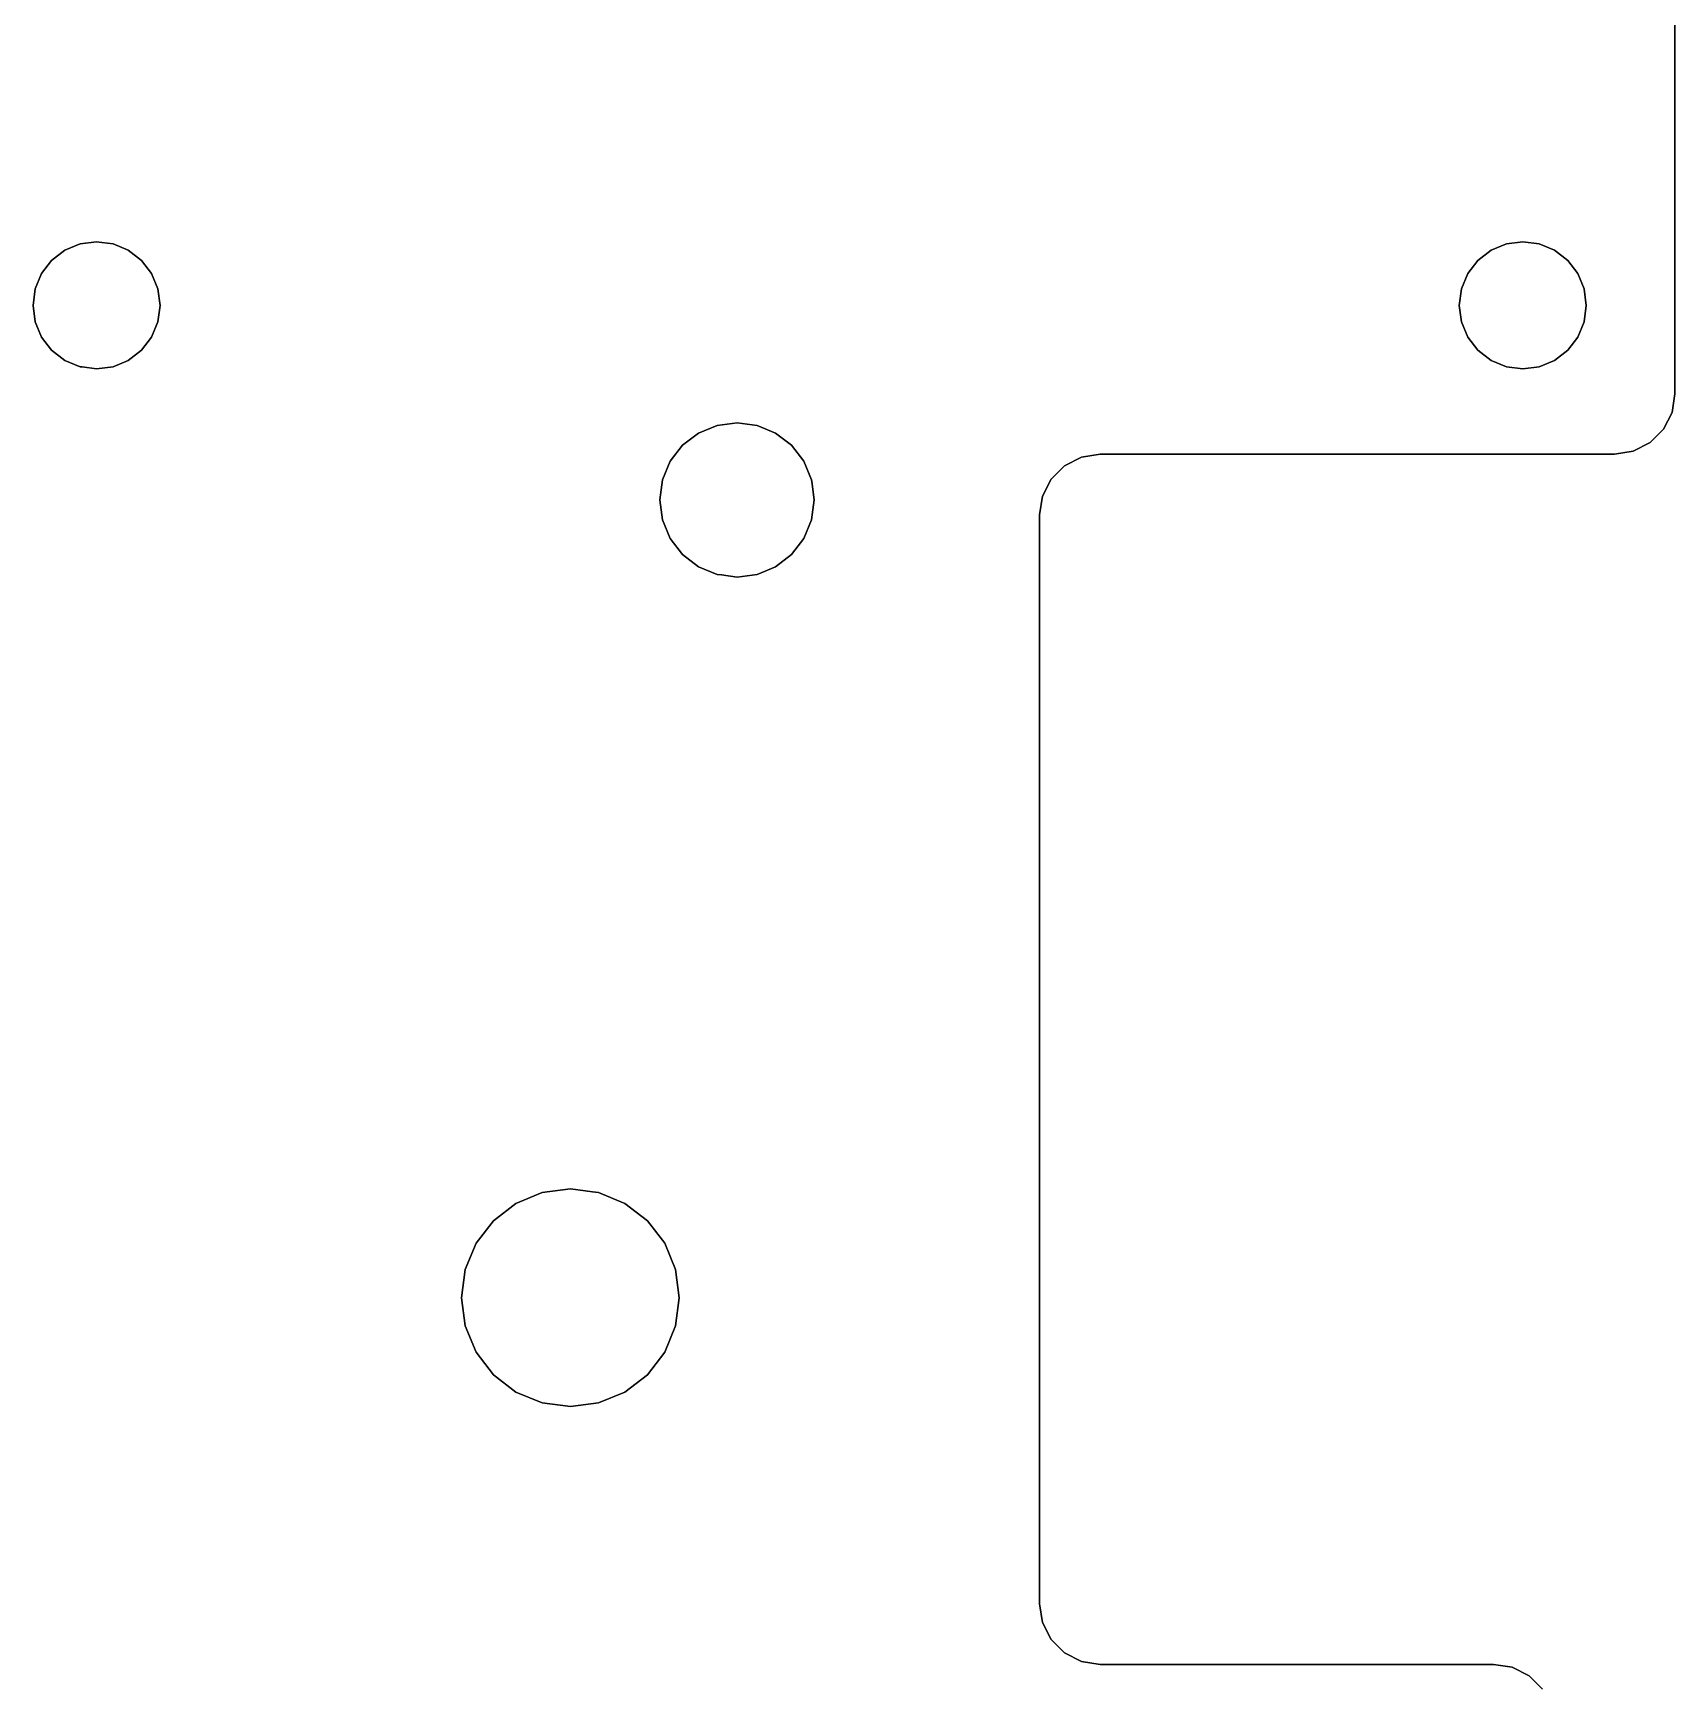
# Model space of a CAD drawing. Header units: metres. Extents: x 1388 to 2328, y 368 to 639.
# Drawn here: x 1690.9 to 1745.2, y 429.6 to 484.2 of the extents above; entities that cross this region are included whole.
import ezdxf

# ---------------------------------------------------------------- set-up
doc = ezdxf.new("R2010")
doc.units = ezdxf.units.M

msp = doc.modelspace()

# ---------------------------------------------------------------- linework, layer by layer
at = {"layer": 'Component#11'}
for p, q in [((1745.203, 472.25, 103.632), (1745.203, 524.25, 103.632)), ((1745.203, 524.25, 109.632), (1745.203, 472.25, 109.632)), ((1691.548, 476.656, 103.632), (1691.983, 476.99, 103.632)), ((1691.983, 476.99, 109.632), (1691.548, 476.656, 109.632)), ((1691.983, 476.99, 103.632), (1692.49, 477.2, 103.632)), ((1692.49, 477.2, 109.632), (1691.983, 476.99, 109.632)), ((1691.983, 476.99, 103.632), (1691.983, 476.99, 109.632)), ((1692.49, 477.2, 103.632), (1693.033, 477.271, 103.632)), ((1693.033, 477.271, 109.632), (1692.49, 477.2, 109.632)), ((1692.49, 477.2, 103.632), (1692.49, 477.2, 109.632)), ((1693.033, 477.271, 103.632), (1693.212, 477.248, 103.632)), ((1693.033, 477.271, 103.632), (1693.033, 477.271, 109.632)), ((1693.212, 477.248, 109.632), (1693.033, 477.271, 109.632)), ((1693.212, 477.248, 103.632), (1693.577, 477.2, 103.632)), ((1693.212, 477.248, 103.632), (1693.212, 477.248, 109.632)), ((1693.577, 477.2, 109.632), (1693.212, 477.248, 109.632)), ((1693.577, 477.2, 103.632), (1694.083, 476.99, 103.632)), ((1693.577, 477.2, 103.632), (1693.577, 477.2, 109.632)), ((1694.083, 476.99, 109.632), (1693.577, 477.2, 109.632)), ((1694.083, 476.99, 103.632), (1694.518, 476.656, 103.632)), ((1694.083, 476.99, 103.632), (1694.083, 476.99, 109.632)), ((1694.518, 476.656, 109.632), (1694.083, 476.99, 109.632)), ((1738.688, 476.656, 103.632), (1739.123, 476.99, 103.632)), ((1739.123, 476.99, 109.632), (1738.688, 476.656, 109.632)), ((1739.123, 476.99, 103.632), (1739.63, 477.2, 103.632)), ((1739.63, 477.2, 109.632), (1739.123, 476.99, 109.632)), ((1739.123, 476.99, 103.632), (1739.123, 476.99, 109.632)), ((1739.63, 477.2, 103.632), (1740.173, 477.271, 103.632)), ((1740.173, 477.271, 109.632), (1739.63, 477.2, 109.632)), ((1739.63, 477.2, 103.632), (1739.63, 477.2, 109.632)), ((1740.173, 477.271, 103.632), (1740.717, 477.2, 103.632)), ((1740.717, 477.2, 109.632), (1740.173, 477.271, 109.632)), ((1740.173, 477.271, 103.632), (1740.173, 477.271, 109.632)), ((1740.717, 477.2, 103.632), (1741.223, 476.99, 103.632)), ((1741.223, 476.99, 109.632), (1740.717, 477.2, 109.632)), ((1740.717, 477.2, 103.632), (1740.717, 477.2, 109.632)), ((1741.223, 476.99, 103.632), (1741.658, 476.656, 103.632)), ((1741.658, 476.656, 109.632), (1741.223, 476.99, 109.632)), ((1741.223, 476.99, 103.632), (1741.223, 476.99, 109.632)), ((1691.215, 476.221, 103.632), (1691.548, 476.656, 103.632)), ((1691.548, 476.656, 109.632), (1691.215, 476.221, 109.632)), ((1691.548, 476.656, 103.632), (1691.548, 476.656, 109.632)), ((1694.518, 476.656, 103.632), (1694.852, 476.221, 103.632)), ((1694.518, 476.656, 103.632), (1694.518, 476.656, 109.632)), ((1694.852, 476.221, 109.632), (1694.518, 476.656, 109.632)), ((1738.355, 476.221, 103.632), (1738.688, 476.656, 103.632)), ((1738.688, 476.656, 109.632), (1738.355, 476.221, 109.632)), ((1738.688, 476.656, 103.632), (1738.688, 476.656, 109.632)), ((1741.658, 476.656, 103.632), (1741.992, 476.221, 103.632)), ((1741.992, 476.221, 109.632), (1741.658, 476.656, 109.632)), ((1741.658, 476.656, 103.632), (1741.658, 476.656, 109.632)), ((1691.005, 475.715, 103.632), (1691.215, 476.221, 103.632)), ((1691.215, 476.221, 109.632), (1691.005, 475.715, 109.632)), ((1691.215, 476.221, 103.632), (1691.215, 476.221, 109.632)), ((1694.852, 476.221, 103.632), (1695.062, 475.715, 103.632)), ((1694.852, 476.221, 103.632), (1694.852, 476.221, 109.632)), ((1695.062, 475.715, 109.632), (1694.852, 476.221, 109.632)), ((1738.145, 475.715, 103.632), (1738.355, 476.221, 103.632)), ((1738.355, 476.221, 109.632), (1738.145, 475.715, 109.632)), ((1738.355, 476.221, 103.632), (1738.355, 476.221, 109.632)), ((1741.992, 476.221, 103.632), (1742.202, 475.715, 103.632)), ((1742.202, 475.715, 109.632), (1741.992, 476.221, 109.632)), ((1741.992, 476.221, 103.632), (1741.992, 476.221, 109.632)), ((1690.933, 475.171, 103.632), (1691.005, 475.715, 103.632)), ((1691.005, 475.715, 109.632), (1690.933, 475.171, 109.632)), ((1691.005, 475.715, 103.632), (1691.005, 475.715, 109.632)), ((1695.062, 475.715, 103.632), (1695.133, 475.171, 103.632)), ((1695.062, 475.715, 103.632), (1695.062, 475.715, 109.632)), ((1695.133, 475.171, 109.632), (1695.062, 475.715, 109.632)), ((1738.073, 475.171, 103.632), (1738.145, 475.715, 103.632)), ((1738.145, 475.715, 109.632), (1738.073, 475.171, 109.632)), ((1738.145, 475.715, 103.632), (1738.145, 475.715, 109.632)), ((1742.202, 475.715, 103.632), (1742.273, 475.171, 103.632)), ((1742.273, 475.171, 109.632), (1742.202, 475.715, 109.632)), ((1742.202, 475.715, 103.632), (1742.202, 475.715, 109.632)), ((1691.005, 474.628, 103.632), (1690.933, 475.171, 103.632)), ((1690.933, 475.171, 103.632), (1690.933, 475.171, 109.632)), ((1690.933, 475.171, 109.632), (1691.005, 474.628, 109.632)), ((1695.133, 475.171, 103.632), (1695.062, 474.628, 103.632)), ((1695.062, 474.628, 109.632), (1695.133, 475.171, 109.632)), ((1695.133, 475.171, 103.632), (1695.133, 475.171, 109.632)), ((1738.145, 474.628, 103.632), (1738.073, 475.171, 103.632)), ((1738.073, 475.171, 109.632), (1738.145, 474.628, 109.632)), ((1738.073, 475.171, 103.632), (1738.073, 475.171, 109.632)), ((1742.273, 475.171, 103.632), (1742.202, 474.628, 103.632)), ((1742.202, 474.628, 109.632), (1742.273, 475.171, 109.632)), ((1742.273, 475.171, 109.632), (1742.273, 475.171, 103.632)), ((1691.215, 474.121, 103.632), (1691.005, 474.628, 103.632)), ((1691.005, 474.628, 103.632), (1691.005, 474.628, 109.632)), ((1691.005, 474.628, 109.632), (1691.215, 474.121, 109.632)), ((1695.062, 474.628, 103.632), (1694.852, 474.121, 103.632)), ((1694.852, 474.121, 109.632), (1695.062, 474.628, 109.632)), ((1695.062, 474.628, 109.632), (1695.062, 474.628, 103.632)), ((1738.355, 474.121, 103.632), (1738.145, 474.628, 103.632)), ((1738.145, 474.628, 109.632), (1738.355, 474.121, 109.632)), ((1738.145, 474.628, 103.632), (1738.145, 474.628, 109.632)), ((1742.202, 474.628, 103.632), (1741.992, 474.121, 103.632)), ((1741.992, 474.121, 109.632), (1742.202, 474.628, 109.632)), ((1742.202, 474.628, 103.632), (1742.202, 474.628, 109.632)), ((1691.548, 473.686, 103.632), (1691.215, 474.121, 103.632)), ((1691.215, 474.121, 103.632), (1691.215, 474.121, 109.632)), ((1691.215, 474.121, 109.632), (1691.548, 473.686, 109.632)), ((1691.983, 473.353, 103.632), (1691.548, 473.686, 103.632)), ((1691.548, 473.686, 103.632), (1691.548, 473.686, 109.632)), ((1691.548, 473.686, 109.632), (1691.983, 473.353, 109.632)), ((1694.518, 473.686, 103.632), (1694.083, 473.353, 103.632)), ((1694.083, 473.353, 109.632), (1694.518, 473.686, 109.632)), ((1694.852, 474.121, 103.632), (1694.518, 473.686, 103.632)), ((1694.518, 473.686, 109.632), (1694.852, 474.121, 109.632)), ((1694.518, 473.686, 103.632), (1694.518, 473.686, 109.632)), ((1694.852, 474.121, 103.632), (1694.852, 474.121, 109.632)), ((1738.688, 473.686, 103.632), (1738.355, 474.121, 103.632)), ((1738.355, 474.121, 109.632), (1738.688, 473.686, 109.632)), ((1738.355, 474.121, 103.632), (1738.355, 474.121, 109.632)), ((1739.123, 473.353, 103.632), (1738.688, 473.686, 103.632)), ((1738.688, 473.686, 109.632), (1739.123, 473.353, 109.632)), ((1738.688, 473.686, 103.632), (1738.688, 473.686, 109.632)), ((1741.658, 473.686, 103.632), (1741.223, 473.353, 103.632)), ((1741.223, 473.353, 109.632), (1741.658, 473.686, 109.632)), ((1741.992, 474.121, 103.632), (1741.658, 473.686, 103.632)), ((1741.658, 473.686, 109.632), (1741.992, 474.121, 109.632)), ((1741.658, 473.686, 103.632), (1741.658, 473.686, 109.632)), ((1741.992, 474.121, 103.632), (1741.992, 474.121, 109.632)), ((1692.49, 473.143, 103.632), (1691.983, 473.353, 103.632)), ((1691.983, 473.353, 103.632), (1691.983, 473.353, 109.632)), ((1691.983, 473.353, 109.632), (1692.49, 473.143, 109.632)), ((1692.561, 473.134, 103.632), (1692.49, 473.143, 103.632)), ((1692.49, 473.143, 103.632), (1692.49, 473.143, 109.632)), ((1692.49, 473.143, 109.632), (1692.561, 473.134, 109.632)), ((1693.033, 473.071, 103.632), (1692.561, 473.134, 103.632)), ((1692.561, 473.134, 103.632), (1692.561, 473.134, 109.632)), ((1692.561, 473.134, 109.632), (1693.033, 473.071, 109.632)), ((1693.577, 473.143, 103.632), (1693.033, 473.071, 103.632)), ((1693.033, 473.071, 109.632), (1693.577, 473.143, 109.632)), ((1694.083, 473.353, 103.632), (1693.577, 473.143, 103.632)), ((1693.577, 473.143, 109.632), (1694.083, 473.353, 109.632)), ((1693.577, 473.143, 103.632), (1693.577, 473.143, 109.632)), ((1694.083, 473.353, 103.632), (1694.083, 473.353, 109.632)), ((1739.63, 473.143, 103.632), (1739.123, 473.353, 103.632)), ((1739.123, 473.353, 109.632), (1739.63, 473.143, 109.632)), ((1739.123, 473.353, 103.632), (1739.123, 473.353, 109.632)), ((1740.173, 473.071, 103.632), (1739.63, 473.143, 103.632)), ((1739.63, 473.143, 109.632), (1740.173, 473.071, 109.632)), ((1739.63, 473.143, 103.632), (1739.63, 473.143, 109.632)), ((1740.717, 473.143, 103.632), (1740.173, 473.071, 103.632)), ((1740.173, 473.071, 109.632), (1740.717, 473.143, 109.632)), ((1741.223, 473.353, 103.632), (1740.717, 473.143, 103.632)), ((1740.717, 473.143, 109.632), (1741.223, 473.353, 109.632)), ((1740.717, 473.143, 103.632), (1740.717, 473.143, 109.632)), ((1741.223, 473.353, 103.632), (1741.223, 473.353, 109.632)), ((1693.033, 473.071, 103.632), (1693.033, 473.071, 109.632)), ((1740.173, 473.071, 103.632), (1740.173, 473.071, 109.632)), ((1745.105, 471.632, 103.632), (1745.203, 472.25, 103.632)), ((1745.203, 472.25, 109.632), (1745.105, 471.632, 109.632)), ((1745.203, 472.25, 103.632), (1745.203, 472.25, 109.632)), ((1744.821, 471.075, 103.632), (1745.105, 471.632, 103.632)), ((1745.105, 471.632, 109.632), (1744.821, 471.075, 109.632)), ((1745.105, 471.632, 103.632), (1745.105, 471.632, 109.632)), ((1712.4, 470.544, 103.632), (1712.928, 470.95, 103.632)), ((1712.928, 470.95, 109.632), (1712.4, 470.544, 109.632)), ((1712.928, 470.95, 103.632), (1713.543, 471.204, 103.632)), ((1713.543, 471.204, 109.632), (1712.928, 470.95, 109.632)), ((1712.928, 470.95, 103.632), (1712.928, 470.95, 109.632)), ((1713.543, 471.204, 103.632), (1714.203, 471.291, 103.632)), ((1714.203, 471.291, 109.632), (1713.543, 471.204, 109.632)), ((1713.543, 471.204, 103.632), (1713.543, 471.204, 109.632)), ((1714.203, 471.291, 103.632), (1714.863, 471.204, 103.632)), ((1714.203, 471.291, 103.632), (1714.203, 471.291, 109.632)), ((1714.863, 471.204, 109.632), (1714.203, 471.291, 109.632)), ((1714.863, 471.204, 103.632), (1715.478, 470.95, 103.632)), ((1714.863, 471.204, 103.632), (1714.863, 471.204, 109.632)), ((1715.478, 470.95, 109.632), (1714.863, 471.204, 109.632)), ((1715.478, 470.95, 103.632), (1716.006, 470.544, 103.632)), ((1715.478, 470.95, 103.632), (1715.478, 470.95, 109.632)), ((1716.006, 470.544, 109.632), (1715.478, 470.95, 109.632)), ((1744.379, 470.632, 103.632), (1744.821, 471.075, 103.632)), ((1744.821, 471.075, 109.632), (1744.379, 470.632, 109.632)), ((1744.821, 471.075, 103.632), (1744.821, 471.075, 109.632)), ((1711.995, 470.016, 103.632), (1712.4, 470.544, 103.632)), ((1712.4, 470.544, 109.632), (1711.995, 470.016, 109.632)), ((1712.4, 470.544, 103.632), (1712.4, 470.544, 109.632)), ((1716.006, 470.544, 103.632), (1716.412, 470.016, 103.632)), ((1716.006, 470.544, 103.632), (1716.006, 470.544, 109.632)), ((1716.412, 470.016, 109.632), (1716.006, 470.544, 109.632)), ((1743.821, 470.348, 103.632), (1744.379, 470.632, 103.632)), ((1744.379, 470.632, 109.632), (1743.821, 470.348, 109.632)), ((1744.379, 470.632, 103.632), (1744.379, 470.632, 109.632)), ((1711.74, 469.401, 103.632), (1711.995, 470.016, 103.632)), ((1711.995, 470.016, 109.632), (1711.74, 469.401, 109.632)), ((1711.995, 470.016, 103.632), (1711.995, 470.016, 109.632)), ((1716.412, 470.016, 103.632), (1716.666, 469.401, 103.632)), ((1716.412, 470.016, 103.632), (1716.412, 470.016, 109.632)), ((1716.666, 469.401, 109.632), (1716.412, 470.016, 109.632)), ((1724.585, 469.426, 103.632), (1725.028, 469.868, 103.632)), ((1725.028, 469.868, 109.632), (1724.585, 469.426, 109.632)), ((1725.028, 469.868, 103.632), (1725.585, 470.152, 103.632)), ((1725.585, 470.152, 109.632), (1725.028, 469.868, 109.632)), ((1725.028, 469.868, 103.632), (1725.028, 469.868, 109.632)), ((1725.585, 470.152, 103.632), (1726.203, 470.25, 103.632)), ((1726.203, 470.25, 109.632), (1725.585, 470.152, 109.632)), ((1725.585, 470.152, 103.632), (1725.585, 470.152, 109.632)), ((1726.203, 470.25, 103.632), (1743.203, 470.25, 103.632)), ((1743.203, 470.25, 109.632), (1726.203, 470.25, 109.632)), ((1726.203, 470.25, 103.632), (1726.203, 470.25, 109.632)), ((1743.203, 470.25, 103.632), (1743.821, 470.348, 103.632)), ((1743.821, 470.348, 109.632), (1743.203, 470.25, 109.632)), ((1743.203, 470.25, 103.632), (1743.203, 470.25, 109.632)), ((1743.821, 470.348, 103.632), (1743.821, 470.348, 109.632)), ((1711.653, 468.741, 103.632), (1711.74, 469.401, 103.632)), ((1711.74, 469.401, 109.632), (1711.653, 468.741, 109.632)), ((1711.74, 469.401, 103.632), (1711.74, 469.401, 109.632)), ((1716.666, 469.401, 103.632), (1716.673, 469.353, 103.632)), ((1716.666, 469.401, 103.632), (1716.666, 469.401, 109.632)), ((1716.673, 469.353, 109.632), (1716.666, 469.401, 109.632)), ((1716.673, 469.353, 103.632), (1716.753, 468.741, 103.632)), ((1716.673, 469.353, 103.632), (1716.673, 469.353, 109.632)), ((1716.753, 468.741, 109.632), (1716.673, 469.353, 109.632)), ((1724.301, 468.868, 103.632), (1724.585, 469.426, 103.632)), ((1724.585, 469.426, 109.632), (1724.301, 468.868, 109.632)), ((1724.585, 469.426, 103.632), (1724.585, 469.426, 109.632)), ((1724.203, 468.25, 103.632), (1724.301, 468.868, 103.632)), ((1724.301, 468.868, 109.632), (1724.203, 468.25, 109.632)), ((1724.301, 468.868, 103.632), (1724.301, 468.868, 109.632)), ((1711.74, 468.081, 103.632), (1711.653, 468.741, 103.632)), ((1711.653, 468.741, 103.632), (1711.653, 468.741, 109.632)), ((1711.653, 468.741, 109.632), (1711.74, 468.081, 109.632)), ((1716.753, 468.741, 103.632), (1716.666, 468.081, 103.632)), ((1716.666, 468.081, 109.632), (1716.753, 468.741, 109.632)), ((1716.753, 468.741, 103.632), (1716.753, 468.741, 109.632)), ((1724.203, 432.25, 103.632), (1724.203, 468.25, 103.632)), ((1724.203, 468.25, 109.632), (1724.203, 432.25, 109.632)), ((1724.203, 468.25, 103.632), (1724.203, 468.25, 109.632)), ((1711.995, 467.466, 103.632), (1711.74, 468.081, 103.632)), ((1711.74, 468.081, 103.632), (1711.74, 468.081, 109.632)), ((1711.74, 468.081, 109.632), (1711.995, 467.466, 109.632)), ((1716.666, 468.081, 103.632), (1716.412, 467.466, 103.632)), ((1716.412, 467.466, 109.632), (1716.666, 468.081, 109.632)), ((1716.666, 468.081, 103.632), (1716.666, 468.081, 109.632)), ((1712.4, 466.938, 103.632), (1711.995, 467.466, 103.632)), ((1711.995, 467.466, 103.632), (1711.995, 467.466, 109.632)), ((1711.995, 467.466, 109.632), (1712.4, 466.938, 109.632)), ((1716.412, 467.466, 103.632), (1716.006, 466.938, 103.632)), ((1716.006, 466.938, 109.632), (1716.412, 467.466, 109.632)), ((1716.412, 467.466, 103.632), (1716.412, 467.466, 109.632)), ((1712.928, 466.533, 103.632), (1712.4, 466.938, 103.632)), ((1712.4, 466.938, 103.632), (1712.4, 466.938, 109.632)), ((1712.4, 466.938, 109.632), (1712.928, 466.533, 109.632)), ((1716.006, 466.938, 103.632), (1715.478, 466.533, 103.632)), ((1715.478, 466.533, 109.632), (1716.006, 466.938, 109.632)), ((1716.006, 466.938, 109.632), (1716.006, 466.938, 103.632)), ((1713.543, 466.278, 103.632), (1712.928, 466.533, 103.632)), ((1712.928, 466.533, 103.632), (1712.928, 466.533, 109.632)), ((1712.928, 466.533, 109.632), (1713.543, 466.278, 109.632)), ((1713.685, 466.26, 103.632), (1713.543, 466.278, 103.632)), ((1713.543, 466.278, 103.632), (1713.543, 466.278, 109.632)), ((1713.543, 466.278, 109.632), (1713.685, 466.26, 109.632)), ((1714.203, 466.191, 103.632), (1713.685, 466.26, 103.632)), ((1713.685, 466.26, 103.632), (1713.685, 466.26, 109.632)), ((1713.685, 466.26, 109.632), (1714.203, 466.191, 109.632)), ((1714.863, 466.278, 103.632), (1714.203, 466.191, 103.632)), ((1714.203, 466.191, 109.632), (1714.863, 466.278, 109.632)), ((1714.203, 466.191, 103.632), (1714.203, 466.191, 109.632)), ((1715.478, 466.533, 103.632), (1714.863, 466.278, 103.632)), ((1714.863, 466.278, 109.632), (1715.478, 466.533, 109.632)), ((1714.863, 466.278, 103.632), (1714.863, 466.278, 109.632)), ((1715.478, 466.533, 103.632), (1715.478, 466.533, 109.632)), ((1706.894, 445.487, 103.632), (1707.762, 445.847, 103.632)), ((1707.762, 445.847, 109.632), (1706.894, 445.487, 109.632)), ((1707.762, 445.847, 103.632), (1708.694, 445.969, 103.632)), ((1708.694, 445.969, 109.632), (1707.762, 445.847, 109.632)), ((1707.762, 445.847, 103.632), (1707.762, 445.847, 109.632)), ((1708.694, 445.969, 103.632), (1709.426, 445.873, 103.632)), ((1708.694, 445.969, 103.632), (1708.694, 445.969, 109.632)), ((1709.426, 445.873, 109.632), (1708.694, 445.969, 109.632)), ((1709.426, 445.873, 103.632), (1709.625, 445.847, 103.632)), ((1709.426, 445.873, 103.632), (1709.426, 445.873, 109.632)), ((1709.625, 445.847, 109.632), (1709.426, 445.873, 109.632)), ((1709.625, 445.847, 103.632), (1710.494, 445.487, 103.632)), ((1709.625, 445.847, 103.632), (1709.625, 445.847, 109.632)), ((1710.494, 445.487, 109.632), (1709.625, 445.847, 109.632)), ((1706.148, 444.915, 103.632), (1706.894, 445.487, 103.632)), ((1706.894, 445.487, 109.632), (1706.148, 444.915, 109.632)), ((1706.894, 445.487, 103.632), (1706.894, 445.487, 109.632)), ((1710.494, 445.487, 103.632), (1711.239, 444.915, 103.632)), ((1710.494, 445.487, 103.632), (1710.494, 445.487, 109.632)), ((1711.239, 444.915, 109.632), (1710.494, 445.487, 109.632)), ((1705.576, 444.169, 103.632), (1706.148, 444.915, 103.632)), ((1706.148, 444.915, 109.632), (1705.576, 444.169, 109.632)), ((1706.148, 444.915, 103.632), (1706.148, 444.915, 109.632)), ((1711.239, 444.915, 103.632), (1711.811, 444.169, 103.632)), ((1711.239, 444.915, 103.632), (1711.239, 444.915, 109.632)), ((1711.811, 444.169, 109.632), (1711.239, 444.915, 109.632)), ((1705.216, 443.301, 103.632), (1705.576, 444.169, 103.632)), ((1705.576, 444.169, 109.632), (1705.216, 443.301, 109.632)), ((1705.576, 444.169, 103.632), (1705.576, 444.169, 109.632)), ((1711.811, 444.169, 103.632), (1712.171, 443.301, 103.632)), ((1711.811, 444.169, 103.632), (1711.811, 444.169, 109.632)), ((1712.171, 443.301, 109.632), (1711.811, 444.169, 109.632)), ((1705.094, 442.369, 103.632), (1705.216, 443.301, 103.632)), ((1705.216, 443.301, 109.632), (1705.094, 442.369, 109.632)), ((1705.216, 443.301, 109.632), (1705.216, 443.301, 103.632)), ((1712.171, 443.301, 103.632), (1712.294, 442.369, 103.632)), ((1712.171, 443.301, 103.632), (1712.171, 443.301, 109.632)), ((1712.294, 442.369, 109.632), (1712.171, 443.301, 109.632)), ((1705.216, 441.437, 103.632), (1705.094, 442.369, 103.632)), ((1705.094, 442.369, 103.632), (1705.094, 442.369, 109.632)), ((1705.094, 442.369, 109.632), (1705.216, 441.437, 109.632)), ((1712.294, 442.369, 103.632), (1712.171, 441.437, 103.632)), ((1712.171, 441.437, 109.632), (1712.294, 442.369, 109.632)), ((1712.294, 442.369, 103.632), (1712.294, 442.369, 109.632)), ((1705.576, 440.569, 103.632), (1705.216, 441.437, 103.632)), ((1705.216, 441.437, 103.632), (1705.216, 441.437, 109.632)), ((1705.216, 441.437, 109.632), (1705.576, 440.569, 109.632)), ((1712.171, 441.437, 103.632), (1711.811, 440.569, 103.632)), ((1711.811, 440.569, 109.632), (1712.171, 441.437, 109.632)), ((1712.171, 441.437, 103.632), (1712.171, 441.437, 109.632)), ((1706.148, 439.824, 103.632), (1705.576, 440.569, 103.632)), ((1705.576, 440.569, 103.632), (1705.576, 440.569, 109.632)), ((1705.576, 440.569, 109.632), (1706.148, 439.824, 109.632)), ((1711.811, 440.569, 103.632), (1711.239, 439.824, 103.632)), ((1711.239, 439.824, 109.632), (1711.811, 440.569, 109.632)), ((1711.811, 440.569, 103.632), (1711.811, 440.569, 109.632)), ((1706.894, 439.252, 103.632), (1706.148, 439.824, 103.632)), ((1706.148, 439.824, 103.632), (1706.148, 439.824, 109.632)), ((1706.148, 439.824, 109.632), (1706.894, 439.252, 109.632)), ((1710.681, 439.395, 103.632), (1710.494, 439.252, 103.632)), ((1710.494, 439.252, 109.632), (1710.681, 439.395, 109.632)), ((1711.239, 439.824, 103.632), (1710.681, 439.395, 103.632)), ((1710.681, 439.395, 109.632), (1711.239, 439.824, 109.632)), ((1710.681, 439.395, 103.632), (1710.681, 439.395, 109.632)), ((1711.239, 439.824, 103.632), (1711.239, 439.824, 109.632)), ((1707.762, 438.892, 103.632), (1706.894, 439.252, 103.632)), ((1706.894, 439.252, 103.632), (1706.894, 439.252, 109.632)), ((1706.894, 439.252, 109.632), (1707.762, 438.892, 109.632)), ((1708.694, 438.769, 103.632), (1707.762, 438.892, 103.632)), ((1707.762, 438.892, 103.632), (1707.762, 438.892, 109.632)), ((1707.762, 438.892, 109.632), (1708.694, 438.769, 109.632)), ((1709.625, 438.892, 103.632), (1708.694, 438.769, 103.632)), ((1708.694, 438.769, 109.632), (1709.625, 438.892, 109.632)), ((1708.694, 438.769, 103.632), (1708.694, 438.769, 109.632)), ((1710.494, 439.252, 103.632), (1709.625, 438.892, 103.632)), ((1709.625, 438.892, 109.632), (1710.494, 439.252, 109.632)), ((1709.625, 438.892, 103.632), (1709.625, 438.892, 109.632)), ((1710.494, 439.252, 103.632), (1710.494, 439.252, 109.632)), ((1724.301, 431.632, 103.632), (1724.203, 432.25, 103.632)), ((1724.203, 432.25, 109.632), (1724.301, 431.632, 109.632)), ((1724.203, 432.25, 103.632), (1724.203, 432.25, 109.632)), ((1724.585, 431.075, 103.632), (1724.301, 431.632, 103.632)), ((1724.301, 431.632, 109.632), (1724.585, 431.075, 109.632)), ((1724.301, 431.632, 103.632), (1724.301, 431.632, 109.632)), ((1725.028, 430.632, 103.632), (1724.585, 431.075, 103.632)), ((1724.585, 431.075, 109.632), (1725.028, 430.632, 109.632)), ((1724.585, 431.075, 103.632), (1724.585, 431.075, 109.632)), ((1725.585, 430.348, 103.632), (1725.028, 430.632, 103.632)), ((1725.028, 430.632, 109.632), (1725.585, 430.348, 109.632)), ((1725.028, 430.632, 103.632), (1725.028, 430.632, 109.632)), ((1726.203, 430.25, 103.632), (1725.585, 430.348, 103.632)), ((1725.585, 430.348, 109.632), (1726.203, 430.25, 109.632)), ((1725.585, 430.348, 103.632), (1725.585, 430.348, 109.632)), ((1739.203, 430.25, 103.632), (1726.203, 430.25, 103.632)), ((1726.203, 430.25, 109.632), (1739.203, 430.25, 109.632)), ((1726.203, 430.25, 103.632), (1726.203, 430.25, 109.632)), ((1739.821, 430.153, 103.632), (1739.203, 430.25, 103.632)), ((1739.203, 430.25, 109.632), (1739.821, 430.153, 109.632)), ((1739.203, 430.25, 103.632), (1739.203, 430.25, 109.632)), ((1740.379, 429.868, 103.632), (1739.821, 430.153, 103.632)), ((1739.821, 430.153, 109.632), (1740.379, 429.868, 109.632)), ((1739.821, 430.153, 103.632), (1739.821, 430.153, 109.632)), ((1740.821, 429.426, 103.632), (1740.379, 429.868, 103.632)), ((1740.379, 429.868, 109.632), (1740.821, 429.426, 109.632)), ((1740.379, 429.868, 103.632), (1740.379, 429.868, 109.632))]:
    msp.add_line(p, q, dxfattribs=at)

doc.saveas('drawing.dxf')
